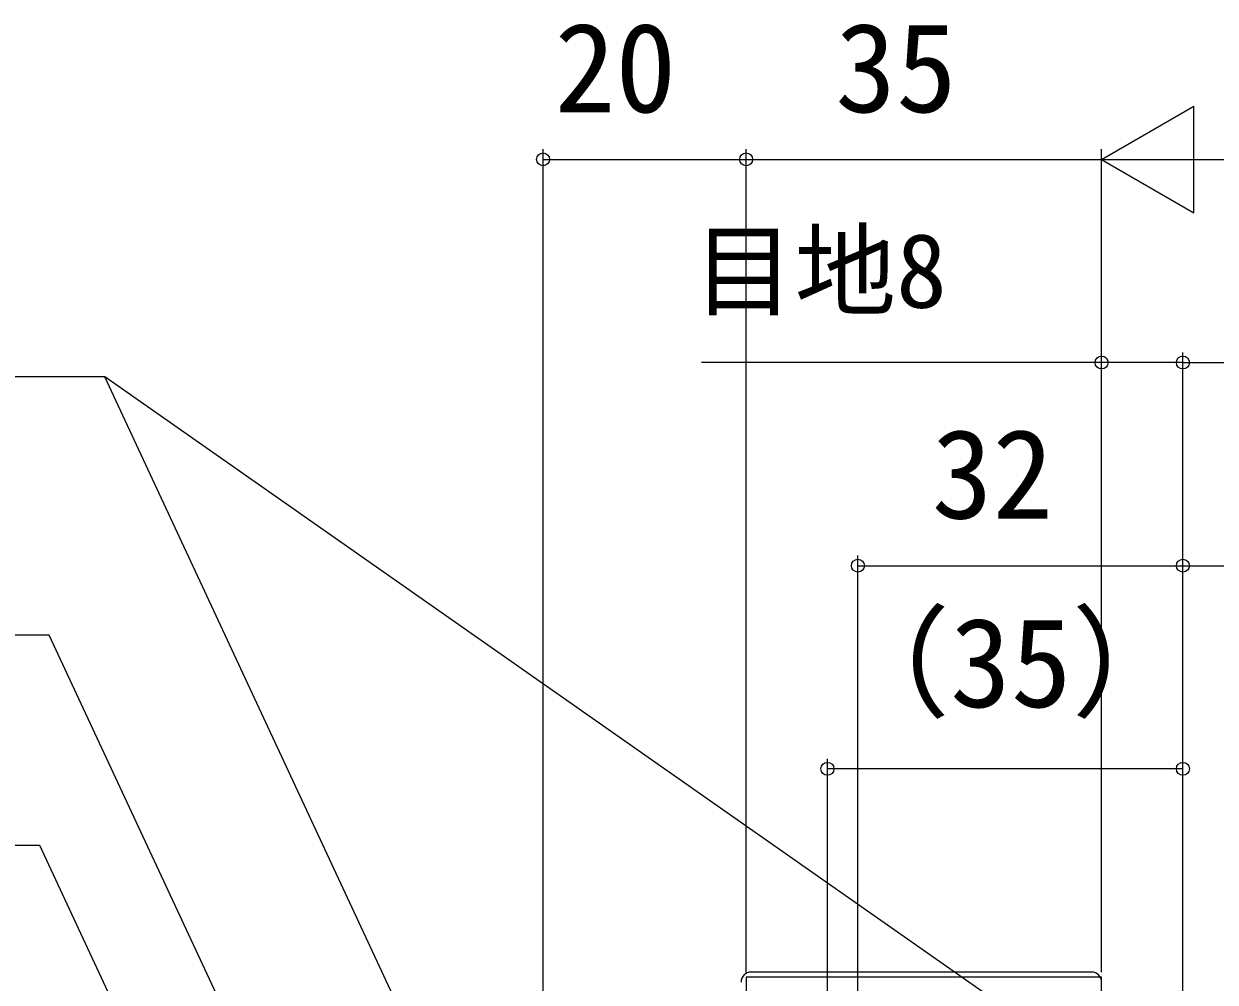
# Model space of a CAD drawing. Units: millimetres, scale not verified. Extents: x -525 to 525, y -783 to 779.
# Drawn here: x -231.6 to -114.3, y -386.3 to -292 of the extents above; entities that cross this region are included whole.
import ezdxf
from ezdxf.enums import TextEntityAlignment as Align

# ---------------------------------------------------------------- set-up
doc = ezdxf.new("R2010")
doc.units = ezdxf.units.MM
doc.header["$LTSCALE"] = 4
doc.layers.add('0-2_YKK_11', color=7, linetype='Continuous', lineweight=18)
doc.layers.add('0-5_YKK_13', color=4, linetype='Continuous')
doc.layers.add('0-7_YKK_D', color=6, linetype='Continuous')
doc.styles.add('ＭＳ ゴシック', font='')
doc.styles.get('ＭＳ ゴシック').set_extended_font_data('MS Gothic')

msp = doc.modelspace()

# ---------------------------------------------------------------- linework, layer by layer
at = {"layer": '0-2_YKK_11', "color": 30}
msp.add_lwpolyline([(-125.465, -411.342), (-125.465, -385.8), (-160.465, -385.8), (-160.465, -408.8)], dxfattribs=at)
at = {"layer": '0-5_YKK_13'}
msp.add_line((-126.465, -385.3), (-159.965, -385.3), dxfattribs=at)
for centre, major_axis in [((-159.965, -386.3), (-0.707, 0.707)), ((-126.465, -386.3), (0.707, 0.707))]:
    msp.add_ellipse(centre, major_axis=major_axis, ratio=0.999924, start_param=5.4978252, end_param=7.0685454, dxfattribs=at)
at = {"layer": '0-7_YKK_D'}
for p, q in [((-125.465, -305.3), (-116.372, -300.05)), ((-116.372, -310.55), (-116.372, -300.05)), ((-180.465, -406.1), (-180.465, -304.3)), ((-160.465, -385.3), (-160.465, -304.3)), ((-160.465, -385.3), (-160.465, -304.3)), ((-125.465, -385.3), (-125.465, -304.3)), ((-125.465, -385.3), (-125.465, -304.3)), ((-180.465, -305.3), (-160.465, -305.3)), ((-160.465, -305.3), (-125.465, -305.3)), ((-125.465, -305.3), (-116.372, -310.55)), ((-125.465, -305.3), (-107.278, -305.3)), ((-114.965, -305.3), (170.035, -305.3)), ((-125.465, -385.3), (-125.465, -324.3)), ((-117.465, -391.1), (-117.465, -324.3)), ((-117.465, -391.1), (-117.465, -324.3)), ((-117.465, -325.3), (172.535, -325.3)), ((-149.465, -448.1), (-149.465, -344.3)), ((-117.465, -391.1), (-117.465, -344.3)), ((-117.465, -391.1), (-117.465, -344.3)), ((-149.465, -345.3), (-117.465, -345.3)), ((-152.465, -415.8), (-152.465, -364.3)), ((-117.465, -391.1), (-117.465, -364.3)), ((-117.465, -365.3), (-152.465, -365.3))]:
    msp.add_line(p, q, dxfattribs=at)
for points in [[(-117.465, -325.3), (-125.465, -325.3), (-164.856, -325.3)], [(-181.857, -416.293), (-182.935, -413.982), (-223.625, -326.722), (-310.775, -326.722)], [(-122.864, -397.276), (-124.953, -395.813), (-223.625, -326.722)], [(-117.465, -345.3), (-113.465, -345.3), (-99.347, -345.3)], [(-184.032, -448.8), (-185.11, -446.489), (-229.108, -352.135), (-339.068, -352.135)], [(-194.145, -449.8), (-195.222, -447.489), (-230.027, -372.851), (-319.504, -372.851)]]:
    msp.add_lwpolyline(points, dxfattribs=at)
for centre in [(-180.465, -305.3), (-160.465, -305.3), (-160.465, -305.3), (-125.465, -325.3), (-117.465, -325.3), (-117.465, -325.3), (-149.465, -345.3), (-117.465, -345.3), (-117.465, -345.3), (-152.465, -365.3), (-117.465, -365.3)]:
    msp.add_circle(centre, 0.637, dxfattribs=at)

# ---------------------------------------------------------------- texts
at = {"layer": '0-7_YKK_D', "style": 'ＭＳ ゴシック'}
for s, height, p in [('20', 8.798, (-179.329, -303.3)), ('35', 8.798, (-151.692, -303.3)), ('目地8', 7.331, (-165.697, -322.107)), ('32', 8.798, (-142.192, -343.3)), ('（35）', 8.798, (-152.385, -361.868))]:
    msp.add_text(s, height=height, dxfattribs=at).set_placement(p, align=Align.BOTTOM_LEFT)

doc.saveas('drawing.dxf')
